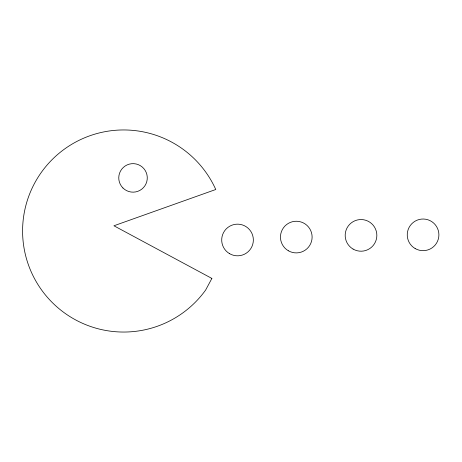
<?xml version="1.0" encoding="UTF-8"?>
<svg xmlns="http://www.w3.org/2000/svg" width="462" height="462" viewBox="0 0 462 462"><rect width="100%" height="100%" fill="white"/><g stroke="black" fill="none" stroke-linecap="round" stroke-linejoin="round"><path stroke-width="0.69" d="M211.879 278.43L205.636 290.044A101.045 101.045 0 0 1 51.247 301.501A101.045 101.045 0 0 1 66.776 147.47A101.045 101.045 0 0 1 215.771 189.507L113.923 225.779L211.879 278.43M288.375 250.779A15.829 15.829 0 0 0 312.116 237.075A15.829 15.829 0 0 0 288.375 223.365A15.829 15.829 0 0 0 288.375 250.779M353.101 249.087A15.829 15.829 0 0 0 376.848 235.377A15.829 15.829 0 0 0 353.101 221.668A15.829 15.829 0 0 0 353.101 249.087M229.614 253.696A15.829 15.829 0 0 0 253.355 239.986A15.829 15.829 0 0 0 229.614 226.276A15.829 15.829 0 0 0 229.614 253.696M415.159 248.55A15.829 15.829 0 0 0 438.9 234.84A15.829 15.829 0 0 0 415.159 221.136A15.829 15.829 0 0 0 415.159 248.55M122.938 187.982A14.258 14.258 0 0 0 146.795 181.589A14.258 14.258 0 0 0 129.331 164.125A14.258 14.258 0 0 0 122.938 187.982"/></g></svg>
